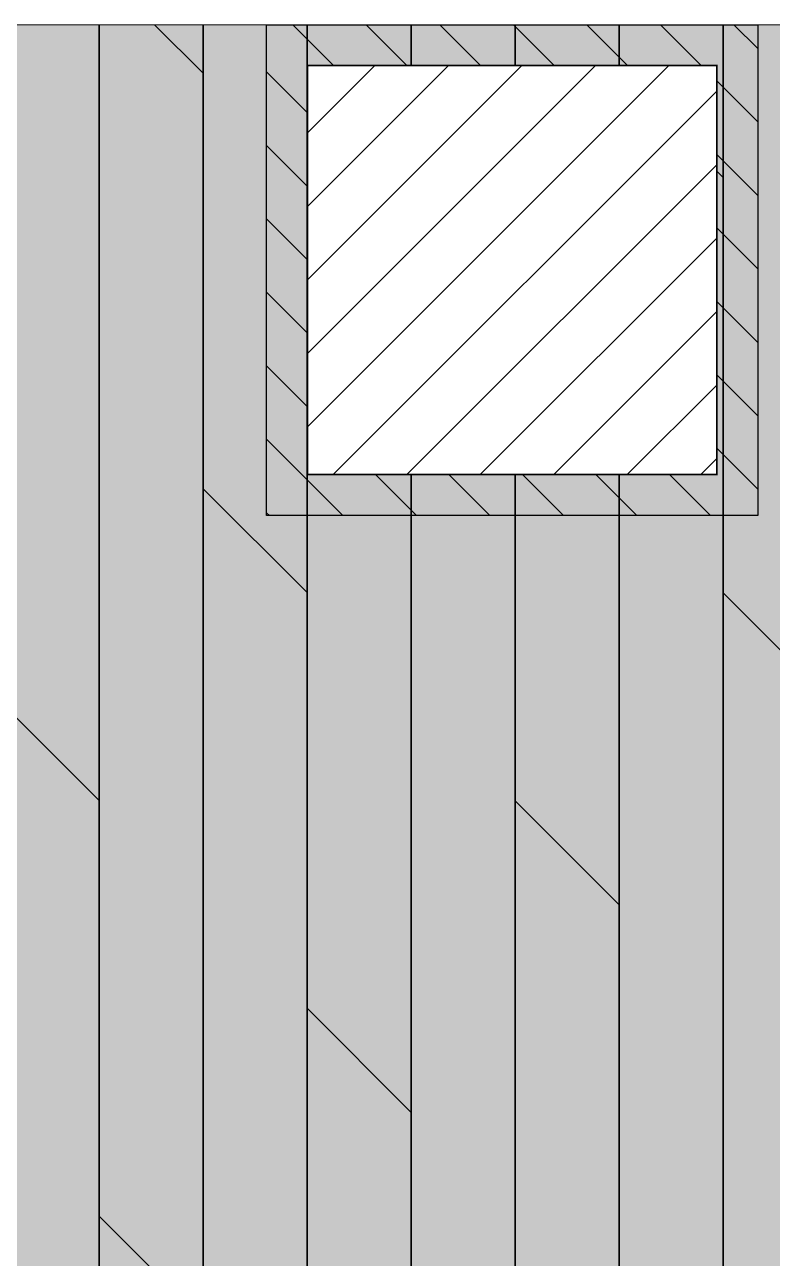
# Model space of a CAD drawing. Header units: millimetres. Extents: x -620 to 19192, y -4765 to 14690.
# Drawn here: x 13092 to 13549, y 12866 to 13620 of the extents above; entities that cross this region are included whole.
import ezdxf

# ---------------------------------------------------------------- set-up
doc = ezdxf.new("R2010")
doc.units = ezdxf.units.MM
doc.header["$LTSCALE"] = 150
doc.set_wipeout_variables(frame=1)
for name, color, linetype in [('1625E_Columns$0$ad-RCC', 3, 'Continuous'), ('1625E_Columns$0$ad-RCC Hatch', 125, 'Continuous'), ('ad-MS Columns', 1, 'Continuous')]:
    doc.layers.add(name, color=color, linetype=linetype)
doc.layers.add('ad-Landscape', color=7, linetype='Continuous', lineweight=35, true_color=0x007f00)
doc.layers.add('ad-Verandah', color=7, linetype='Continuous', true_color=0xa57c52)

# ---------------------------------------------------------------- blocks, each defined once
blk = doc.blocks.new('zw$959F')
at = {"transparency": 33554559}
h = blk.add_hatch(color=43, dxfattribs=at)
h.dxf.hatch_style = 1
h.paths.add_polyline_path([(0, 0), (1520, 0), (1520, -4975), (0, -4975)])
at = {"layer": 'ad-Landscape', "transparency": 33554687}
h = blk.add_hatch(dxfattribs=at)
h.set_pattern_fill('DOLMIT', color=44, scale=10, angle=270)
h.set_pattern_definition([(270, (-454666.75, 133732.39), (63.5, -1e-14), []), (315, (-454666.75, 133732.4), (126.999913, 126.999913), [89.80256, -179.60512])])
h.paths.add_polyline_path([(0, 0), (1520, 0), (1520, -4975), (0, -4975)])
at = {"layer": 'ad-Verandah', "lineweight": 9}
blk.add_lwpolyline([(0, 0), (1520, 0), (1520, -4975), (0, -4975)], close=True, dxfattribs=at)
blk = doc.blocks.new('1625E_Columns$0$A$C42b14ea2')
at = {"layer": '1625E_Columns$0$ad-RCC Hatch', "transparency": 33554687}
h = blk.add_hatch(dxfattribs=at)
h.set_pattern_fill('ANSI31', color=256, scale=10)
h.set_pattern_definition([(45, (13250, 8645), (-22.45064, 22.45064), [])])
h.paths.add_polyline_path([(0, 0), (300, 0), (300, 300), (0, 300)])
at = {"layer": '1625E_Columns$0$ad-RCC'}
blk.add_lwpolyline([(0, 0), (300, 0), (300, 300), (0, 300)], close=True, dxfattribs=at)
blk = doc.blocks.new('1625E_Columns')
at = {"layer": '1625E_Columns$0$ad-RCC', "xscale": -1, "rotation": 180}
blk.add_blockref('1625E_Columns$0$A$C42b14ea2', (13240, 13620), dxfattribs=at)
blk = doc.blocks.new('zw$B0BD')
blk.add_wipeout([(0, 0), (250, 0), (250, -250), (0, -250)])
at = {"layer": 'ad-MS Columns'}
h = blk.add_hatch(dxfattribs=at)
h.set_pattern_fill('ANSI31', color=256, scale=10)
h.set_pattern_definition([(45, (4e-12, -250), (-22.4506, 22.4506), [])])
h.paths.add_polyline_path([(0, 0), (250, 0), (250, -250), (0, -250)])
at = {"layer": 'ad-MS Columns', "const_width": 1}
blk.add_lwpolyline([(0, 0), (250, 0), (250, -250), (0, -250)], close=True, dxfattribs=at)
blk = doc.blocks.new('zw$BD87')
at = {"layer": 'ad-MS Columns'}
blk.add_blockref('zw$B0BD', (1145, 13595), dxfattribs=at)

msp = doc.modelspace()

# ---------------------------------------------------------------- block references
at = {"layer": 'ad-Verandah'}
msp.add_blockref('zw$959F', (12120, 13620), dxfattribs=at)

# ---------------------------------------------------------------- next in the draw order: block references
msp.add_blockref('1625E_Columns', (0, 0))

# ---------------------------------------------------------------- next in the draw order: block references
at = {"layer": 'ad-MS Columns'}
msp.add_blockref('zw$BD87', (12120, 0), dxfattribs=at)

doc.saveas('drawing.dxf')
